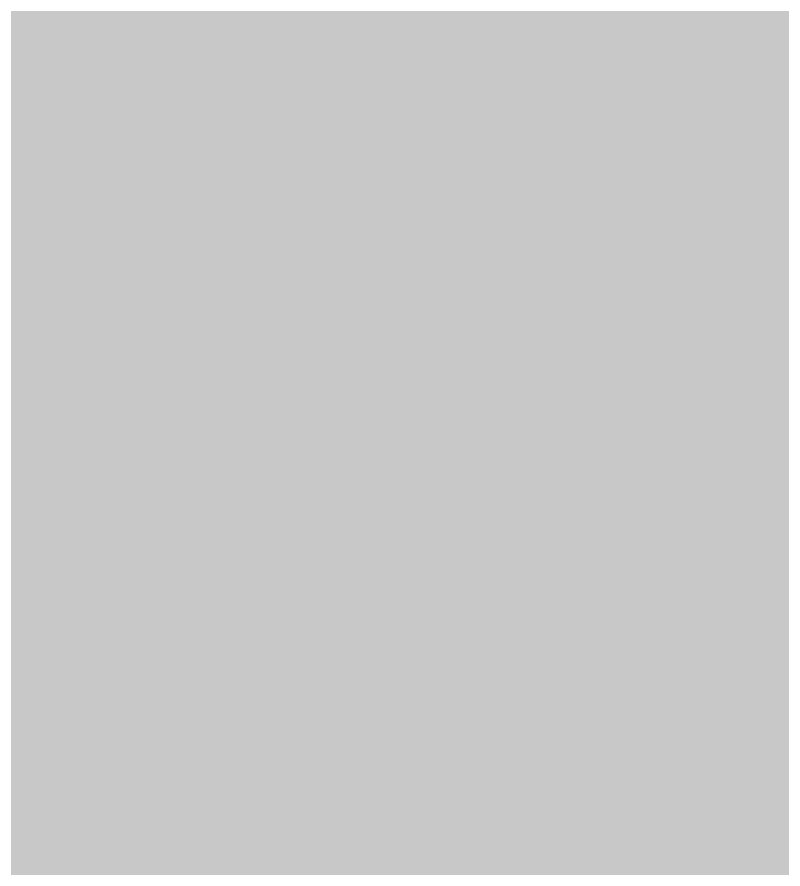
# Model space of a CAD drawing. Header units: millimetres. Extents: x -11 to 223, y -88 to 3.
# Drawn here: x 62.2664 to 62.3627, y -20.7052 to -20.5981 of the extents above; entities that cross this region are included whole.
import ezdxf

# ---------------------------------------------------------------- set-up
doc = ezdxf.new("R2010")
doc.units = ezdxf.units.MM
doc.header["$MEASUREMENT"] = 0
for name, color, linetype, true_color in [('Bottom-Layer', 7, 'Continuous', 0x0000ff), ('Component-Marking-Layer', 7, 'Continuous', 0x66ffcc), ('Top-Layer', 7, 'Continuous', 0xff0000)]:
    doc.layers.add(name, color=color, linetype=linetype, true_color=true_color)

msp = doc.modelspace()

# ---------------------------------------------------------------- hatches: boundary and pattern name
at = {"layer": 'Bottom-Layer'}
msp.add_hatch(color=256, dxfattribs=at).paths.add_polyline_path([(-10.33528, 1.97866), (-0.38039, 1.97866), (-0.84578, 1.72673), (-1.19549, 1.32954), (-1.38645, 0.83599), (-1.39516, 0.30686), (-1.22055, -0.1927), (-0.8841, -0.60119), (-0.42726, -0.8683), (0.09374, -0.96115), (1.79374, -0.96115), (2.31473, -0.8683), (2.77158, -0.60119), (3.10802, -0.1927), (3.28264, 0.30686), (3.27393, 0.83599), (3.08296, 1.32954), (2.73326, 1.72673), (2.26787, 1.97866), (222.62891, 1.97866), (222.62891, -87.47523), (-10.33528, -87.47523)])
at = {"layer": 'Top-Layer'}
msp.add_hatch(color=256, dxfattribs=at).paths.add_polyline_path([(-10.33528, 1.97866), (-0.38039, 1.97866), (-0.84578, 1.72673), (-1.19549, 1.32954), (-1.38645, 0.83599), (-1.39516, 0.30686), (-1.22055, -0.1927), (-0.8841, -0.60119), (-0.42726, -0.8683), (0.09374, -0.96115), (1.79374, -0.96115), (2.31473, -0.8683), (2.77158, -0.60119), (3.10802, -0.1927), (3.28264, 0.30686), (3.27393, 0.83599), (3.08296, 1.32954), (2.73326, 1.72673), (2.26787, 1.97866), (222.62891, 1.97866), (222.62891, -87.47523), (-10.33528, -87.47523)])

# ---------------------------------------------------------------- linework, layer by layer
at = {"layer": 'Component-Marking-Layer', "const_width": 0.12903}
msp.add_lwpolyline([(62.17523, -20.53518, 1), (62.29517, -20.53518), (62.29517, -20.53518, 1), (62.17523, -20.53518)], format="xyb", dxfattribs=at)
msp.add_lwpolyline([(62.17523, -20.53518, 1), (62.29517, -20.53518), (62.29517, -20.53518, 1), (62.17523, -20.53518)], format="xyb", dxfattribs=at)
at = {"layer": 'Top-Layer', "const_width": 0.0508}
msp.add_lwpolyline([(47.95754, -18.06198), (53.27646, -23.38089), (53.43385, -23.48606), (53.61951, -23.52299), (59.12725, -23.52299), (59.31291, -23.48606), (59.4703, -23.38089), (62.38801, -20.46318), (62.93506, -20.46318), (63.11414, -20.4152), (63.24522, -20.28411), (63.29321, -20.10504), (63.29321, -19.55799), (64.78922, -18.06198), (66.93138, -18.06198), (72.5805, -23.71109)], dxfattribs=at)

doc.saveas('drawing.dxf')
